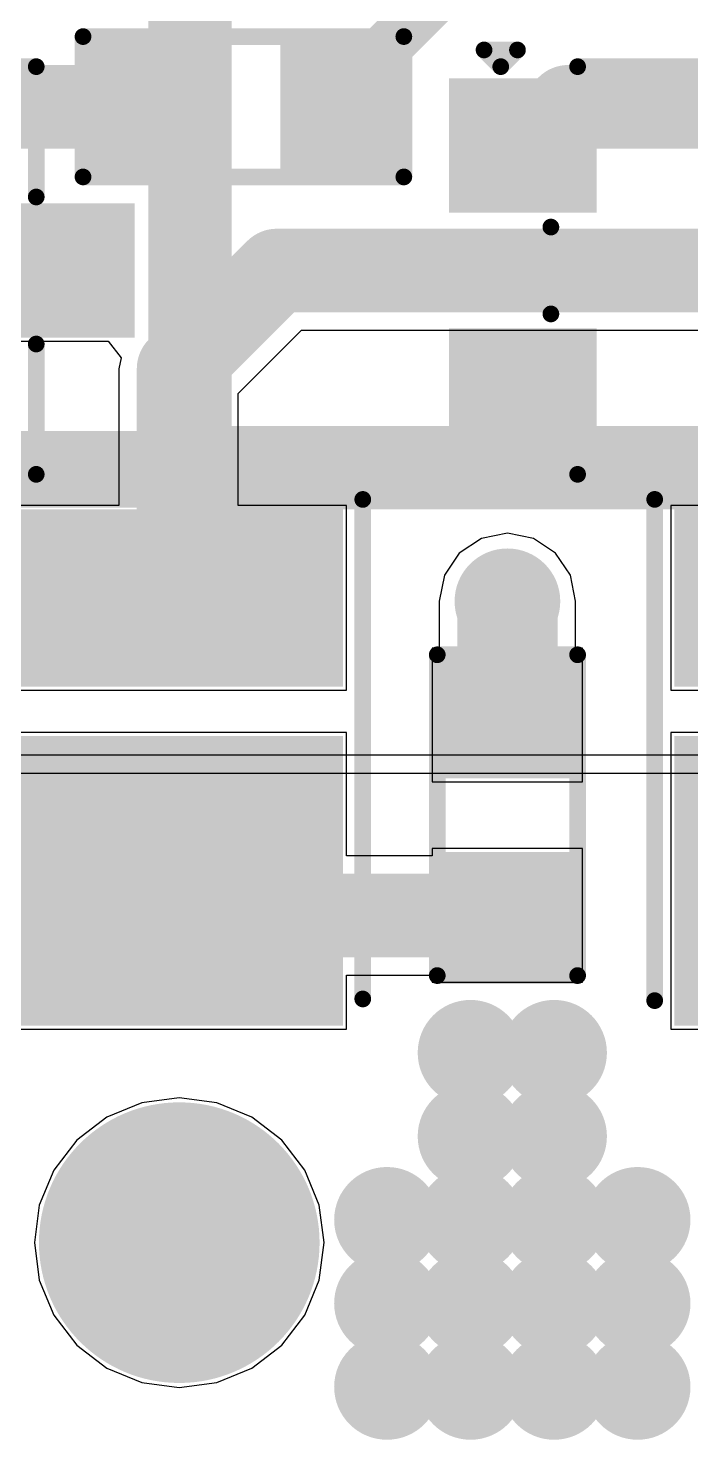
# Model space of a CAD drawing. Header units: millimetres. Extents: x -3 to 5381, y -54 to 5355.
# Drawn here: x 10.18 to 15.21, y -45.59 to -34.86 of the extents above; entities that cross this region are included whole.
import ezdxf

# ---------------------------------------------------------------- set-up
doc = ezdxf.new("R2010")
doc.units = ezdxf.units.MM
for name, color, linetype in [('BottomLayer', 5, 'Continuous'), ('BottomSolder', 6, 'Continuous'), ('MultiLayer', 9, 'Continuous'), ('PadHoleLayer', 156, 'Continuous'), ('TopLayer', 1, 'Continuous'), ('TopOverlay', 2, 'Continuous'), ('TopPaste', 8, 'Continuous'), ('TopSolder', 216, 'Continuous'), ('ViaHoleLayer', 16, 'Continuous')]:
    doc.layers.add(name, color=color, linetype=linetype)

# ---------------------------------------------------------------- blocks, each defined once
blk = doc.blocks.new('R___0603_8')
at = {"layer": 'TopLayer'}
for points in [[(-0.3809999999999999, 0.4445), (-0.3809999999999999, -0.4445), (-1.143, -0.4445), (-1.143, 0.4445)], [(1.143, 0.4445), (1.143, -0.4445), (0.3809999999999999, -0.4445), (0.3809999999999999, 0.4445)]]:
    blk.add_hatch(color=1, dxfattribs=at).paths.add_polyline_path(points)
at = {"layer": 'TopPaste'}
for points in [[(-0.3809999999999999, 0.4445), (-0.3809999999999999, -0.4445), (-1.143, -0.4445), (-1.143, 0.4445)], [(1.143, 0.4445), (1.143, -0.4445), (0.3809999999999999, -0.4445), (0.3809999999999999, 0.4445)]]:
    blk.add_hatch(color=8, dxfattribs=at).paths.add_polyline_path(points)
at = {"layer": 'TopSolder'}
for points in [[(-0.2794, 0.5460999999999999), (-0.2794, -0.5460999999999999), (-1.2446, -0.5460999999999999), (-1.2446, 0.5460999999999999)], [(1.2446, 0.5460999999999999), (1.2446, -0.5460999999999999), (0.2794, -0.5460999999999999), (0.2794, 0.5460999999999999)]]:
    blk.add_hatch(color=216, dxfattribs=at).paths.add_polyline_path(points)
at = {"layer": 'TopOverlay', "const_width": 0.127}
for points in [[(1.2192, 0.5334), (-1.2192, 0.5334)], [(-1.2192, 0.5334), (-1.2192, -0.5334)], [(1.2192, 0.5334), (1.2192, -0.5334)], [(1.2192, -0.5334), (-1.2192, -0.5334)]]:
    blk.add_lwpolyline(points, dxfattribs=at)
at = {"layer": 'TopOverlay', "const_width": 0.0635}
for points in [[(-1.25095, 0.5334, 1), (-1.18745, 0.5334, 1)], [(-1.25095, 0.5334, 1), (-1.18745, 0.5334, 1)], [(1.18745, 0.5334, 1), (1.25095, 0.5334, 1)], [(1.18745, 0.5334, 1), (1.25095, 0.5334, 1)], [(-1.25095, -0.5334, 1), (-1.18745, -0.5334, 1)], [(-1.25095, -0.5334, 1), (-1.18745, -0.5334, 1)], [(1.18745, -0.5334, 1), (1.25095, -0.5334, 1)], [(1.18745, -0.5334, 1), (1.25095, -0.5334, 1)]]:
    blk.add_lwpolyline(points, format="xyb", close=True, dxfattribs=at)
blk = doc.blocks.new('SOT_23_11')
at = {"layer": 'TopLayer'}
for points in [[(-0.41000045, 1.46000089), (0.41000045, 1.46000089), (0.41000045, 0.54000019), (-0.41000045, 0.54000019)], [(-1.36000109, -0.54000019), (-0.54000019, -0.54000019), (-0.54000019, -1.46000089), (-1.36000109, -1.46000089)], [(0.54000019, -0.54000019), (1.36000109, -0.54000019), (1.36000109, -1.46000089), (0.54000019, -1.46000089)]]:
    blk.add_hatch(color=1, dxfattribs=at).paths.add_polyline_path(points)
at = {"layer": 'TopPaste'}
for points in [[(-0.41000045, 1.46000089), (0.41000045, 1.46000089), (0.41000045, 0.54000019), (-0.41000045, 0.54000019)], [(-1.36000109, -0.54000019), (-0.54000019, -0.54000019), (-0.54000019, -1.46000089), (-1.36000109, -1.46000089)], [(0.54000019, -0.54000019), (1.36000109, -0.54000019), (1.36000109, -1.46000089), (0.54000019, -1.46000089)]]:
    blk.add_hatch(color=8, dxfattribs=at).paths.add_polyline_path(points)
at = {"layer": 'TopSolder'}
for points in [[(-0.51160045, 1.56160089), (0.51160045, 1.56160089), (0.51160045, 0.43840019), (-0.51160045, 0.43840019)], [(-1.46160109, -0.43840019), (-0.43840019, -0.43840019), (-0.43840019, -1.56160089), (-1.46160109, -1.56160089)], [(0.43840019, -0.43840019), (1.46160109, -0.43840019), (1.46160109, -1.56160089), (0.43840019, -1.56160089)]]:
    blk.add_hatch(color=216, dxfattribs=at).paths.add_polyline_path(points)
at = {"layer": 'TopOverlay', "const_width": 0.127}
for points in [[(-0.5588, 0.8128), (-1.5494, 0.8128)], [(-1.5494, -0.5841999999999999), (-1.5494, 0.8128)], [(1.5494, 0.8128), (0.5588, 0.8128)], [(1.5494, -0.5841999999999999), (1.5494, 0.8128)], [(0.3302, -0.7874), (-0.3302, -0.7874)], [(-1.6764, -1.2954), (-1.6764, -1.0414)], [(-1.5494, -1.1684), (-1.6764, -1.0414)], [(-1.6764, -1.2954), (-1.5494, -1.1684)]]:
    blk.add_lwpolyline(points, dxfattribs=at)
at = {"layer": 'TopOverlay', "const_width": 0.0635}
for points in [[(-1.58115, 0.8128, 1), (-1.51765, 0.8128, 1)], [(-1.58115, 0.8128, 1), (-1.51765, 0.8128, 1)], [(-0.5905499999999999, 0.8128, 1), (-0.52705, 0.8128, 1)], [(0.52705, 0.8128, 1), (0.5905499999999999, 0.8128, 1)], [(1.51765, 0.8128, 1), (1.58115, 0.8128, 1)], [(1.51765, 0.8128, 1), (1.58115, 0.8128, 1)], [(-1.58115, -0.5841999999999999, 1), (-1.51765, -0.5841999999999999, 1)], [(1.51765, -0.5841999999999999, 1), (1.58115, -0.5841999999999999, 1)], [(-0.36195, -0.7874, 1), (-0.29845, -0.7874, 1)], [(0.29845, -0.7874, 1), (0.36195, -0.7874, 1)], [(-1.70815, -1.0414, 1), (-1.64465, -1.0414, 1)], [(-1.70815, -1.0414, 1), (-1.64465, -1.0414, 1)], [(-1.58115, -1.1684, 1), (-1.51765, -1.1684, 1)], [(-1.58115, -1.1684, 1), (-1.51765, -1.1684, 1)], [(-1.70815, -1.2954, 1), (-1.64465, -1.2954, 1)], [(-1.70815, -1.2954, 1), (-1.64465, -1.2954, 1)]]:
    blk.add_lwpolyline(points, format="xyb", close=True, dxfattribs=at)
blk = doc.blocks.new('SOT_23_12')
at = {"layer": 'TopLayer'}
for points in [[(-0.41000045, 1.46000089), (0.41000045, 1.46000089), (0.41000045, 0.54000019), (-0.41000045, 0.54000019)], [(-1.36000109, -0.54000019), (-0.54000019, -0.54000019), (-0.54000019, -1.46000089), (-1.36000109, -1.46000089)], [(0.54000019, -0.54000019), (1.36000109, -0.54000019), (1.36000109, -1.46000089), (0.54000019, -1.46000089)]]:
    blk.add_hatch(color=1, dxfattribs=at).paths.add_polyline_path(points)
at = {"layer": 'TopPaste'}
for points in [[(-0.41000045, 1.46000089), (0.41000045, 1.46000089), (0.41000045, 0.54000019), (-0.41000045, 0.54000019)], [(-1.36000109, -0.54000019), (-0.54000019, -0.54000019), (-0.54000019, -1.46000089), (-1.36000109, -1.46000089)], [(0.54000019, -0.54000019), (1.36000109, -0.54000019), (1.36000109, -1.46000089), (0.54000019, -1.46000089)]]:
    blk.add_hatch(color=8, dxfattribs=at).paths.add_polyline_path(points)
at = {"layer": 'TopSolder'}
for points in [[(-0.51160045, 1.56160089), (0.51160045, 1.56160089), (0.51160045, 0.43840019), (-0.51160045, 0.43840019)], [(-1.46160109, -0.43840019), (-0.43840019, -0.43840019), (-0.43840019, -1.56160089), (-1.46160109, -1.56160089)], [(0.43840019, -0.43840019), (1.46160109, -0.43840019), (1.46160109, -1.56160089), (0.43840019, -1.56160089)]]:
    blk.add_hatch(color=216, dxfattribs=at).paths.add_polyline_path(points)
at = {"layer": 'TopOverlay', "const_width": 0.127}
for points in [[(-1.5494, -0.5841999999999999), (-1.5494, 0.8128)], [(-0.5588, 0.8128), (-1.5494, 0.8128)], [(1.5494, 0.8128), (0.5588, 0.8128)], [(1.5494, -0.5841999999999999), (1.5494, 0.8128)], [(0.3302, -0.7874), (-0.3302, -0.7874)], [(-1.5494, -1.1684), (-1.6764, -1.0414)], [(-1.6764, -1.2954), (-1.6764, -1.0414)], [(-1.6764, -1.2954), (-1.5494, -1.1684)]]:
    blk.add_lwpolyline(points, dxfattribs=at)
at = {"layer": 'TopOverlay', "const_width": 0.0635}
for points in [[(-1.58115, 0.8128, 1), (-1.51765, 0.8128, 1)], [(-1.58115, 0.8128, 1), (-1.51765, 0.8128, 1)], [(-0.5905499999999999, 0.8128, 1), (-0.52705, 0.8128, 1)], [(0.52705, 0.8128, 1), (0.5905499999999999, 0.8128, 1)], [(1.51765, 0.8128, 1), (1.58115, 0.8128, 1)], [(1.51765, 0.8128, 1), (1.58115, 0.8128, 1)], [(-1.58115, -0.5841999999999999, 1), (-1.51765, -0.5841999999999999, 1)], [(1.51765, -0.5841999999999999, 1), (1.58115, -0.5841999999999999, 1)], [(-0.36195, -0.7874, 1), (-0.29845, -0.7874, 1)], [(0.29845, -0.7874, 1), (0.36195, -0.7874, 1)], [(-1.70815, -1.0414, 1), (-1.64465, -1.0414, 1)], [(-1.70815, -1.0414, 1), (-1.64465, -1.0414, 1)], [(-1.58115, -1.1684, 1), (-1.51765, -1.1684, 1)], [(-1.58115, -1.1684, 1), (-1.51765, -1.1684, 1)], [(-1.70815, -1.2954, 1), (-1.64465, -1.2954, 1)], [(-1.70815, -1.2954, 1), (-1.64465, -1.2954, 1)]]:
    blk.add_lwpolyline(points, format="xyb", close=True, dxfattribs=at)
blk = doc.blocks.new('R___0603_19')
at = {"layer": 'TopLayer'}
for points in [[(-0.3809999999999999, 0.4445), (-0.3809999999999999, -0.4445), (-1.143, -0.4445), (-1.143, 0.4445)], [(1.143, 0.4445), (1.143, -0.4445), (0.3809999999999999, -0.4445), (0.3809999999999999, 0.4445)]]:
    blk.add_hatch(color=1, dxfattribs=at).paths.add_polyline_path(points)
at = {"layer": 'TopPaste'}
for points in [[(-0.3809999999999999, 0.4445), (-0.3809999999999999, -0.4445), (-1.143, -0.4445), (-1.143, 0.4445)], [(1.143, 0.4445), (1.143, -0.4445), (0.3809999999999999, -0.4445), (0.3809999999999999, 0.4445)]]:
    blk.add_hatch(color=8, dxfattribs=at).paths.add_polyline_path(points)
at = {"layer": 'TopSolder'}
for points in [[(-0.2794, 0.5460999999999999), (-0.2794, -0.5460999999999999), (-1.2446, -0.5460999999999999), (-1.2446, 0.5460999999999999)], [(1.2446, 0.5460999999999999), (1.2446, -0.5460999999999999), (0.2794, -0.5460999999999999), (0.2794, 0.5460999999999999)]]:
    blk.add_hatch(color=216, dxfattribs=at).paths.add_polyline_path(points)
at = {"layer": 'TopOverlay', "const_width": 0.127}
for points in [[(-1.2192, 0.5334), (-1.2192, -0.5334)], [(-1.2192, 0.5334), (1.2192, 0.5334)], [(1.2192, 0.5334), (1.2192, -0.5334)], [(-1.2192, -0.5334), (1.2192, -0.5334)]]:
    blk.add_lwpolyline(points, dxfattribs=at)
at = {"layer": 'TopOverlay', "const_width": 0.0635}
for points in [[(-1.25095, 0.5334, 1), (-1.18745, 0.5334, 1)], [(-1.25095, 0.5334, 1), (-1.18745, 0.5334, 1)], [(1.18745, 0.5334, 1), (1.25095, 0.5334, 1)], [(1.18745, 0.5334, 1), (1.25095, 0.5334, 1)], [(-1.25095, -0.5334, 1), (-1.18745, -0.5334, 1)], [(-1.25095, -0.5334, 1), (-1.18745, -0.5334, 1)], [(1.18745, -0.5334, 1), (1.25095, -0.5334, 1)], [(1.18745, -0.5334, 1), (1.25095, -0.5334, 1)]]:
    blk.add_lwpolyline(points, format="xyb", close=True, dxfattribs=at)
blk = doc.blocks.new('JNJ_LTJH0102W60_9X26MIL_5500_6500K_45')
at = {"layer": 'TopLayer'}
for points in [[(-0.57500012, 1.15000024), (0.57500012, 1.15000024), (0.57500012, -1.15000024), (-0.57500012, -1.15000024)], [(1.15000024, 1.15000024), (3.15000132, 1.15000024), (3.15000132, -1.15000024), (1.15000024, -1.15000024)]]:
    blk.add_hatch(color=1, dxfattribs=at).paths.add_polyline_path(points)
at = {"layer": 'TopOverlay'}
blk.add_hatch(color=2, dxfattribs=at).paths.add_polyline_path([(-1.27, -1.42237968), (-0.6858, -1.42237968), (-0.6858, 1.44782032), (-1.27, 1.44782032)])
at = {"layer": 'TopPaste'}
for points in [[(-0.57500012, 1.15000024), (0.57500012, 1.15000024), (0.57500012, -1.15000024), (-0.57500012, -1.15000024)], [(1.15000024, 1.15000024), (3.15000132, 1.15000024), (3.15000132, -1.15000024), (1.15000024, -1.15000024)]]:
    blk.add_hatch(color=8, dxfattribs=at).paths.add_polyline_path(points)
at = {"layer": 'TopSolder'}
for points in [[(-0.67499992, 1.25000004), (0.67499992, 1.25000004), (0.67499992, -1.25000004), (-0.67499992, -1.25000004)], [(1.05000044, 1.25000004), (3.25000112, 1.25000004), (3.25000112, -1.25000004), (1.05000044, -1.25000004)]]:
    blk.add_hatch(color=216, dxfattribs=at).paths.add_polyline_path(points)
at = {"layer": 'TopOverlay', "const_width": 0.127}
for points in [[(3.048, 1.39999974), (-0.74900028, 1.39999974)], [(3.0605984, -1.39999974), (-0.7494015999999999, -1.39999974)]]:
    blk.add_lwpolyline(points, dxfattribs=at)
at = {"layer": 'TopOverlay', "const_width": 0.0635}
for points in [[(-0.7807502799999999, 1.39999974, 1), (-0.71725028, 1.39999974, 1)], [(3.01625, 1.39999974, 1), (3.07975, 1.39999974, 1)], [(-0.7811516, -1.39999974, 1), (-0.7176516, -1.39999974, 1)], [(3.0288484, -1.39999974, 1), (3.0923484, -1.39999974, 1)]]:
    blk.add_lwpolyline(points, format="xyb", close=True, dxfattribs=at)
blk = doc.blocks.new('JNJ_LTJH0102W60_9X26MIL_5500_6500K_46')
at = {"layer": 'TopLayer'}
for points in [[(-0.57500012, 1.15000024), (0.57500012, 1.15000024), (0.57500012, -1.15000024), (-0.57500012, -1.15000024)], [(1.15000024, 1.15000024), (3.15000132, 1.15000024), (3.15000132, -1.15000024), (1.15000024, -1.15000024)]]:
    blk.add_hatch(color=1, dxfattribs=at).paths.add_polyline_path(points)
at = {"layer": 'TopOverlay'}
blk.add_hatch(color=2, dxfattribs=at).paths.add_polyline_path([(-1.27, -1.42237968), (-0.6858, -1.42237968), (-0.6858, 1.44782032), (-1.27, 1.44782032)])
at = {"layer": 'TopPaste'}
for points in [[(-0.57500012, 1.15000024), (0.57500012, 1.15000024), (0.57500012, -1.15000024), (-0.57500012, -1.15000024)], [(1.15000024, 1.15000024), (3.15000132, 1.15000024), (3.15000132, -1.15000024), (1.15000024, -1.15000024)]]:
    blk.add_hatch(color=8, dxfattribs=at).paths.add_polyline_path(points)
at = {"layer": 'TopSolder'}
for points in [[(-0.67499992, 1.25000004), (0.67499992, 1.25000004), (0.67499992, -1.25000004), (-0.67499992, -1.25000004)], [(1.05000044, 1.25000004), (3.25000112, 1.25000004), (3.25000112, -1.25000004), (1.05000044, -1.25000004)]]:
    blk.add_hatch(color=216, dxfattribs=at).paths.add_polyline_path(points)
at = {"layer": 'TopOverlay', "const_width": 0.127}
for points in [[(3.048, 1.39999974), (-0.74900028, 1.39999974)], [(3.0605984, -1.39999974), (-0.7494015999999999, -1.39999974)]]:
    blk.add_lwpolyline(points, dxfattribs=at)
at = {"layer": 'TopOverlay', "const_width": 0.0635}
for points in [[(-0.7807502799999999, 1.39999974, 1), (-0.71725028, 1.39999974, 1)], [(3.01625, 1.39999974, 1), (3.07975, 1.39999974, 1)], [(-0.7811516, -1.39999974, 1), (-0.7176516, -1.39999974, 1)], [(3.0288484, -1.39999974, 1), (3.0923484, -1.39999974, 1)]]:
    blk.add_lwpolyline(points, format="xyb", close=True, dxfattribs=at)

msp = doc.modelspace()

# ---------------------------------------------------------------- hatches: boundary and pattern name
at = {"layer": 'BottomLayer'}
h = msp.add_hatch(color=5, dxfattribs=at)
edge = h.paths.add_edge_path()
edge.add_arc((13.8176, -39.2176), 0.2999994, 0, 360)
h = msp.add_hatch(color=5, dxfattribs=at)
edge = h.paths.add_edge_path()
edge.add_arc((13.537184, -42.64914), 0.2999994, 0, 360)
h = msp.add_hatch(color=5, dxfattribs=at)
edge = h.paths.add_edge_path()
edge.add_arc((14.172184, -42.64914), 0.2999994, 0, 360)
h = msp.add_hatch(color=5, dxfattribs=at)
edge = h.paths.add_edge_path()
edge.add_arc((13.537184, -43.28413999999999), 0.2999994, 0, 360)
h = msp.add_hatch(color=5, dxfattribs=at)
edge = h.paths.add_edge_path()
edge.add_arc((14.172184, -43.28413999999999), 0.2999994, 0, 360)
h = msp.add_hatch(color=5, dxfattribs=at)
edge = h.paths.add_edge_path()
edge.add_arc((11.3232692, -44.09257374), 0.964946, 0, 360)
h = msp.add_hatch(color=5, dxfattribs=at)
edge = h.paths.add_edge_path()
edge.add_arc((12.902184, -43.91914), 0.2999994, 0, 360)
h = msp.add_hatch(color=5, dxfattribs=at)
edge = h.paths.add_edge_path()
edge.add_arc((13.537184, -43.91914), 0.2999994, 0, 360)
h = msp.add_hatch(color=5, dxfattribs=at)
edge = h.paths.add_edge_path()
edge.add_arc((14.172184, -43.91914), 0.2999994, 0, 360)
h = msp.add_hatch(color=5, dxfattribs=at)
edge = h.paths.add_edge_path()
edge.add_arc((14.807184, -43.91914), 0.2999994, 0, 360)
h = msp.add_hatch(color=5, dxfattribs=at)
edge = h.paths.add_edge_path()
edge.add_arc((12.902184, -44.55414), 0.2999994, 0, 360)
h = msp.add_hatch(color=5, dxfattribs=at)
edge = h.paths.add_edge_path()
edge.add_arc((13.537184, -44.55414), 0.2999994, 0, 360)
h = msp.add_hatch(color=5, dxfattribs=at)
edge = h.paths.add_edge_path()
edge.add_arc((14.172184, -44.55414), 0.2999994, 0, 360)
h = msp.add_hatch(color=5, dxfattribs=at)
edge = h.paths.add_edge_path()
edge.add_arc((14.807184, -44.55414), 0.2999994, 0, 360)
h = msp.add_hatch(color=5, dxfattribs=at)
edge = h.paths.add_edge_path()
edge.add_arc((12.902184, -45.18913999999999), 0.2999994, 0, 360)
h = msp.add_hatch(color=5, dxfattribs=at)
edge = h.paths.add_edge_path()
edge.add_arc((13.537184, -45.18913999999999), 0.2999994, 0, 360)
h = msp.add_hatch(color=5, dxfattribs=at)
edge = h.paths.add_edge_path()
edge.add_arc((14.172184, -45.18913999999999), 0.2999994, 0, 360)
h = msp.add_hatch(color=5, dxfattribs=at)
edge = h.paths.add_edge_path()
edge.add_arc((14.807184, -45.18913999999999), 0.2999994, 0, 360)
at = {"layer": 'BottomSolder'}
h = msp.add_hatch(color=6, dxfattribs=at)
edge = h.paths.add_edge_path()
edge.add_arc((13.8176, -39.2176), 0.4015993999999999, 0, 360)
h = msp.add_hatch(color=6, dxfattribs=at)
edge = h.paths.add_edge_path()
edge.add_arc((13.537184, -42.64914), 0.4015993999999999, 0, 360)
h = msp.add_hatch(color=6, dxfattribs=at)
edge = h.paths.add_edge_path()
edge.add_arc((14.172184, -42.64914), 0.4015993999999999, 0, 360)
h = msp.add_hatch(color=6, dxfattribs=at)
edge = h.paths.add_edge_path()
edge.add_arc((13.537184, -43.28413999999999), 0.4015993999999999, 0, 360)
h = msp.add_hatch(color=6, dxfattribs=at)
edge = h.paths.add_edge_path()
edge.add_arc((14.172184, -43.28413999999999), 0.4015993999999999, 0, 360)
h = msp.add_hatch(color=6, dxfattribs=at)
edge = h.paths.add_edge_path()
edge.add_arc((11.3232692, -44.09257374), 1.066546, 0, 360)
h = msp.add_hatch(color=6, dxfattribs=at)
edge = h.paths.add_edge_path()
edge.add_arc((12.902184, -43.91914), 0.4015993999999999, 0, 360)
h = msp.add_hatch(color=6, dxfattribs=at)
edge = h.paths.add_edge_path()
edge.add_arc((13.537184, -43.91914), 0.4015993999999999, 0, 360)
h = msp.add_hatch(color=6, dxfattribs=at)
edge = h.paths.add_edge_path()
edge.add_arc((14.172184, -43.91914), 0.4015993999999999, 0, 360)
h = msp.add_hatch(color=6, dxfattribs=at)
edge = h.paths.add_edge_path()
edge.add_arc((14.807184, -43.91914), 0.4015993999999999, 0, 360)
h = msp.add_hatch(color=6, dxfattribs=at)
edge = h.paths.add_edge_path()
edge.add_arc((12.902184, -44.55414), 0.4015993999999999, 0, 360)
h = msp.add_hatch(color=6, dxfattribs=at)
edge = h.paths.add_edge_path()
edge.add_arc((13.537184, -44.55414), 0.4015993999999999, 0, 360)
h = msp.add_hatch(color=6, dxfattribs=at)
edge = h.paths.add_edge_path()
edge.add_arc((14.172184, -44.55414), 0.4015993999999999, 0, 360)
h = msp.add_hatch(color=6, dxfattribs=at)
edge = h.paths.add_edge_path()
edge.add_arc((14.807184, -44.55414), 0.4015993999999999, 0, 360)
h = msp.add_hatch(color=6, dxfattribs=at)
edge = h.paths.add_edge_path()
edge.add_arc((12.902184, -45.18913999999999), 0.4015993999999999, 0, 360)
h = msp.add_hatch(color=6, dxfattribs=at)
edge = h.paths.add_edge_path()
edge.add_arc((13.537184, -45.18913999999999), 0.4015993999999999, 0, 360)
h = msp.add_hatch(color=6, dxfattribs=at)
edge = h.paths.add_edge_path()
edge.add_arc((14.172184, -45.18913999999999), 0.4015993999999999, 0, 360)
h = msp.add_hatch(color=6, dxfattribs=at)
edge = h.paths.add_edge_path()
edge.add_arc((14.807184, -45.18913999999999), 0.4015993999999999, 0, 360)
at = {"layer": 'MultiLayer'}
h = msp.add_hatch(color=9, dxfattribs=at)
edge = h.paths.add_edge_path()
edge.add_arc((11.3232692, -44.09257374), 0.964946, 0, 360)
at = {"layer": 'PadHoleLayer'}
h = msp.add_hatch(color=156, dxfattribs=at)
edge = h.paths.add_edge_path()
edge.add_arc((11.3232692, -44.09257374), 0.964946, 0, 360)
at = {"layer": 'TopLayer'}
h = msp.add_hatch(color=1, dxfattribs=at)
edge = h.paths.add_edge_path()
edge.add_arc((13.8176, -39.2176), 0.2999994, 0, 360)
h = msp.add_hatch(color=1, dxfattribs=at)
edge = h.paths.add_edge_path()
edge.add_arc((13.537184, -42.64914), 0.2999994, 0, 360)
h = msp.add_hatch(color=1, dxfattribs=at)
edge = h.paths.add_edge_path()
edge.add_arc((14.172184, -42.64914), 0.2999994, 0, 360)
h = msp.add_hatch(color=1, dxfattribs=at)
edge = h.paths.add_edge_path()
edge.add_arc((13.537184, -43.28413999999999), 0.2999994, 0, 360)
h = msp.add_hatch(color=1, dxfattribs=at)
edge = h.paths.add_edge_path()
edge.add_arc((14.172184, -43.28413999999999), 0.2999994, 0, 360)
h = msp.add_hatch(color=1, dxfattribs=at)
edge = h.paths.add_edge_path()
edge.add_arc((11.3232692, -44.09257374), 0.964946, 0, 360)
h = msp.add_hatch(color=1, dxfattribs=at)
edge = h.paths.add_edge_path()
edge.add_arc((12.902184, -43.91914), 0.2999994, 0, 360)
h = msp.add_hatch(color=1, dxfattribs=at)
edge = h.paths.add_edge_path()
edge.add_arc((13.537184, -43.91914), 0.2999994, 0, 360)
h = msp.add_hatch(color=1, dxfattribs=at)
edge = h.paths.add_edge_path()
edge.add_arc((14.172184, -43.91914), 0.2999994, 0, 360)
h = msp.add_hatch(color=1, dxfattribs=at)
edge = h.paths.add_edge_path()
edge.add_arc((14.807184, -43.91914), 0.2999994, 0, 360)
h = msp.add_hatch(color=1, dxfattribs=at)
edge = h.paths.add_edge_path()
edge.add_arc((12.902184, -44.55414), 0.2999994, 0, 360)
h = msp.add_hatch(color=1, dxfattribs=at)
edge = h.paths.add_edge_path()
edge.add_arc((13.537184, -44.55414), 0.2999994, 0, 360)
h = msp.add_hatch(color=1, dxfattribs=at)
edge = h.paths.add_edge_path()
edge.add_arc((14.172184, -44.55414), 0.2999994, 0, 360)
h = msp.add_hatch(color=1, dxfattribs=at)
edge = h.paths.add_edge_path()
edge.add_arc((14.807184, -44.55414), 0.2999994, 0, 360)
h = msp.add_hatch(color=1, dxfattribs=at)
edge = h.paths.add_edge_path()
edge.add_arc((12.902184, -45.18913999999999), 0.2999994, 0, 360)
h = msp.add_hatch(color=1, dxfattribs=at)
edge = h.paths.add_edge_path()
edge.add_arc((13.537184, -45.18913999999999), 0.2999994, 0, 360)
h = msp.add_hatch(color=1, dxfattribs=at)
edge = h.paths.add_edge_path()
edge.add_arc((14.172184, -45.18913999999999), 0.2999994, 0, 360)
h = msp.add_hatch(color=1, dxfattribs=at)
edge = h.paths.add_edge_path()
edge.add_arc((14.807184, -45.18913999999999), 0.2999994, 0, 360)
at = {"layer": 'TopSolder'}
h = msp.add_hatch(color=216, dxfattribs=at)
edge = h.paths.add_edge_path()
edge.add_arc((13.8176, -39.2176), 0.4015993999999999, 0, 360)
h = msp.add_hatch(color=216, dxfattribs=at)
edge = h.paths.add_edge_path()
edge.add_arc((13.537184, -42.64914), 0.4015993999999999, 0, 360)
h = msp.add_hatch(color=216, dxfattribs=at)
edge = h.paths.add_edge_path()
edge.add_arc((14.172184, -42.64914), 0.4015993999999999, 0, 360)
h = msp.add_hatch(color=216, dxfattribs=at)
edge = h.paths.add_edge_path()
edge.add_arc((13.537184, -43.28413999999999), 0.4015993999999999, 0, 360)
h = msp.add_hatch(color=216, dxfattribs=at)
edge = h.paths.add_edge_path()
edge.add_arc((14.172184, -43.28413999999999), 0.4015993999999999, 0, 360)
h = msp.add_hatch(color=216, dxfattribs=at)
edge = h.paths.add_edge_path()
edge.add_arc((11.3232692, -44.09257374), 1.066546, 0, 360)
h = msp.add_hatch(color=216, dxfattribs=at)
edge = h.paths.add_edge_path()
edge.add_arc((12.902184, -43.91914), 0.4015993999999999, 0, 360)
h = msp.add_hatch(color=216, dxfattribs=at)
edge = h.paths.add_edge_path()
edge.add_arc((13.537184, -43.91914), 0.4015993999999999, 0, 360)
h = msp.add_hatch(color=216, dxfattribs=at)
edge = h.paths.add_edge_path()
edge.add_arc((14.172184, -43.91914), 0.4015993999999999, 0, 360)
h = msp.add_hatch(color=216, dxfattribs=at)
edge = h.paths.add_edge_path()
edge.add_arc((14.807184, -43.91914), 0.4015993999999999, 0, 360)
h = msp.add_hatch(color=216, dxfattribs=at)
edge = h.paths.add_edge_path()
edge.add_arc((12.902184, -44.55414), 0.4015993999999999, 0, 360)
h = msp.add_hatch(color=216, dxfattribs=at)
edge = h.paths.add_edge_path()
edge.add_arc((13.537184, -44.55414), 0.4015993999999999, 0, 360)
h = msp.add_hatch(color=216, dxfattribs=at)
edge = h.paths.add_edge_path()
edge.add_arc((14.172184, -44.55414), 0.4015993999999999, 0, 360)
h = msp.add_hatch(color=216, dxfattribs=at)
edge = h.paths.add_edge_path()
edge.add_arc((14.807184, -44.55414), 0.4015993999999999, 0, 360)
h = msp.add_hatch(color=216, dxfattribs=at)
edge = h.paths.add_edge_path()
edge.add_arc((12.902184, -45.18913999999999), 0.4015993999999999, 0, 360)
h = msp.add_hatch(color=216, dxfattribs=at)
edge = h.paths.add_edge_path()
edge.add_arc((13.537184, -45.18913999999999), 0.4015993999999999, 0, 360)
h = msp.add_hatch(color=216, dxfattribs=at)
edge = h.paths.add_edge_path()
edge.add_arc((14.172184, -45.18913999999999), 0.4015993999999999, 0, 360)
h = msp.add_hatch(color=216, dxfattribs=at)
edge = h.paths.add_edge_path()
edge.add_arc((14.807184, -45.18913999999999), 0.4015993999999999, 0, 360)
at = {"layer": 'ViaHoleLayer'}
h = msp.add_hatch(color=16, dxfattribs=at)
edge = h.paths.add_edge_path()
edge.add_arc((13.8176, -39.2176), 0.1499997, 0, 360)
h = msp.add_hatch(color=16, dxfattribs=at)
edge = h.paths.add_edge_path()
edge.add_arc((13.537184, -42.64914), 0.1499997, 0, 360)
h = msp.add_hatch(color=16, dxfattribs=at)
edge = h.paths.add_edge_path()
edge.add_arc((14.172184, -42.64914), 0.1499997, 0, 360)
h = msp.add_hatch(color=16, dxfattribs=at)
edge = h.paths.add_edge_path()
edge.add_arc((13.537184, -43.28413999999999), 0.1499997, 0, 360)
h = msp.add_hatch(color=16, dxfattribs=at)
edge = h.paths.add_edge_path()
edge.add_arc((14.172184, -43.28413999999999), 0.1499997, 0, 360)
h = msp.add_hatch(color=16, dxfattribs=at)
edge = h.paths.add_edge_path()
edge.add_arc((12.902184, -43.91914), 0.1499997, 0, 360)
h = msp.add_hatch(color=16, dxfattribs=at)
edge = h.paths.add_edge_path()
edge.add_arc((13.537184, -43.91914), 0.1499997, 0, 360)
h = msp.add_hatch(color=16, dxfattribs=at)
edge = h.paths.add_edge_path()
edge.add_arc((14.172184, -43.91914), 0.1499997, 0, 360)
h = msp.add_hatch(color=16, dxfattribs=at)
edge = h.paths.add_edge_path()
edge.add_arc((14.807184, -43.91914), 0.1499997, 0, 360)
h = msp.add_hatch(color=16, dxfattribs=at)
edge = h.paths.add_edge_path()
edge.add_arc((12.902184, -44.55414), 0.1499997, 0, 360)
h = msp.add_hatch(color=16, dxfattribs=at)
edge = h.paths.add_edge_path()
edge.add_arc((13.537184, -44.55414), 0.1499997, 0, 360)
h = msp.add_hatch(color=16, dxfattribs=at)
edge = h.paths.add_edge_path()
edge.add_arc((14.172184, -44.55414), 0.1499997, 0, 360)
h = msp.add_hatch(color=16, dxfattribs=at)
edge = h.paths.add_edge_path()
edge.add_arc((14.807184, -44.55414), 0.1499997, 0, 360)
h = msp.add_hatch(color=16, dxfattribs=at)
edge = h.paths.add_edge_path()
edge.add_arc((12.902184, -45.18913999999999), 0.1499997, 0, 360)
h = msp.add_hatch(color=16, dxfattribs=at)
edge = h.paths.add_edge_path()
edge.add_arc((13.537184, -45.18913999999999), 0.1499997, 0, 360)
h = msp.add_hatch(color=16, dxfattribs=at)
edge = h.paths.add_edge_path()
edge.add_arc((14.172184, -45.18913999999999), 0.1499997, 0, 360)
h = msp.add_hatch(color=16, dxfattribs=at)
edge = h.paths.add_edge_path()
edge.add_arc((14.807184, -45.18913999999999), 0.1499997, 0, 360)

# ---------------------------------------------------------------- linework, layer by layer
at = {"layer": 'BottomLayer'}
for p, q in [((26.66610872, -40.386), (9.98730286, -40.386)), ((9.98730286, -40.5234648), (26.66610872, -40.5234648)), ((11.3232692, -42.99120434), (11.03821262, -43.02873284)), ((11.60832578, -43.02873284), (11.3232692, -42.99120434)), ((11.03821262, -43.02873284), (10.7725845, -43.13876055999999)), ((11.8739539, -43.13876055999999), (11.60832578, -43.02873284)), ((10.7725845, -43.13876055999999), (10.54448234, -43.31378687999999)), ((12.10205606, -43.31378687999999), (11.8739539, -43.13876055999999)), ((10.54448234, -43.31378687999999), (10.36945602, -43.54188903999999)), ((12.27708238, -43.54188903999999), (12.10205606, -43.31378687999999)), ((10.36945602, -43.54188903999999), (10.2594283, -43.80751716)), ((12.3871101, -43.80751716), (12.27708238, -43.54188903999999)), ((10.2594283, -43.80751716), (10.2218998, -44.09257374)), ((12.4246386, -44.09257374), (12.3871101, -43.80751716)), ((10.2218998, -44.09257374), (10.2594283, -44.37763031999999)), ((12.3871101, -44.37763031999999), (12.4246386, -44.09257374)), ((10.2594283, -44.37763031999999), (10.36945602, -44.64325844)), ((12.27708238, -44.64325844), (12.3871101, -44.37763031999999)), ((10.36945602, -44.64325844), (10.54448234, -44.8713606)), ((12.10205606, -44.8713606), (12.27708238, -44.64325844)), ((10.54448234, -44.8713606), (10.7725845, -45.04638692)), ((11.8739539, -45.04638692), (12.10205606, -44.8713606)), ((10.7725845, -45.04638692), (11.03821262, -45.15641463999999)), ((11.60832578, -45.15641463999999), (11.8739539, -45.04638692)), ((11.03821262, -45.15641463999999), (11.3232692, -45.19394313999999)), ((11.3232692, -45.19394313999999), (11.60832578, -45.15641463999999))]:
    msp.add_line(p, q, dxfattribs=at)
at = {"layer": 'BottomLayer', "const_width": 0.635}
for points in [[(11.4046, -38.2016), (11.4046, -32.05607)], [(11.4046, -38.2016), (16.4084, -38.2016)]]:
    msp.add_lwpolyline(points, dxfattribs=at)
at = {"layer": 'BottomLayer', "const_width": 0.3175}
msp.add_lwpolyline([(11.24585, -38.2016, 1), (11.56335, -38.2016, 1)], format="xyb", close=True, dxfattribs=at)
msp.add_lwpolyline([(11.24585, -38.2016, 1), (11.56335, -38.2016, 1)], format="xyb", close=True, dxfattribs=at)
at = {"layer": 'TopLayer'}
for p, q in [((11.77119312, -37.63774032), (12.25272632, -37.15620712)), ((12.25272632, -37.15620712), (15.34820146, -37.15620712)), ((9.83640146, -37.23999918), (10.78260226, -37.23999918)), ((10.78260226, -37.23999918), (10.88129142, -37.36700172)), ((10.88129142, -37.36700172), (10.86477888, -37.450014)), ((10.86477888, -37.450014), (10.86477888, -38.49020496)), ((11.77119312, -38.49020496), (11.77119312, -37.63774032)), ((10.86477888, -38.49020496), (10.04098576, -38.49020496)), ((12.59498624, -38.49020496), (11.77119312, -38.49020496)), ((12.59498624, -39.89420519999999), (12.59498624, -38.49020496)), ((15.88356488, -38.49021004), (15.05977176, -38.49021004)), ((15.05977176, -38.49021004), (15.05977176, -39.89421028)), ((13.8176, -38.69964828), (13.61938856, -38.73907416)), ((14.01581144, -38.73907416), (13.8176, -38.69964828)), ((13.61938856, -38.73907416), (13.45135232, -38.85135232)), ((14.18384768, -38.85135232), (14.01581144, -38.73907416)), ((13.45135232, -38.85135232), (13.33907416, -39.01938856)), ((14.29612584, -39.01938856), (14.18384768, -38.85135232)), ((13.33907416, -39.01938856), (13.29964828, -39.2176)), ((14.33555172, -39.2176), (14.29612584, -39.01938856)), ((13.29964828, -39.2176), (13.29964828, -39.5732)), ((14.33555172, -39.5732), (14.33555172, -39.2176)), ((13.29964828, -39.5732), (13.2461, -39.5732)), ((13.2461, -39.5732), (13.2461, -40.5892)), ((14.3891, -39.5732), (14.33555172, -39.5732)), ((14.3891, -40.5892), (14.3891, -39.5732)), ((10.04098576, -39.89420519999999), (12.59498624, -39.89420519999999)), ((15.05977176, -39.89421028), (17.61377224, -39.89421028)), ((12.59498624, -40.21520532), (10.04098576, -40.21520532)), ((12.59498624, -41.15199287999999), (12.59498624, -40.21520532)), ((17.61377224, -40.2152104), (15.05977176, -40.2152104)), ((15.05977176, -40.2152104), (15.05977176, -42.46921148)), ((13.2461, -40.5892), (14.3891, -40.5892)), ((13.2461, -41.15199287999999), (12.59498624, -41.15199287999999)), ((14.3891, -41.0972), (13.2461, -41.0972)), ((13.2461, -41.0972), (13.2461, -41.15199287999999)), ((14.3891, -42.1132), (14.3891, -41.0972)), ((12.59498624, -42.4692064), (12.59498624, -42.05840712)), ((12.59498624, -42.05840712), (13.2461, -42.05840712)), ((13.2461, -42.05840712), (13.2461, -42.1132)), ((13.2461, -42.1132), (14.3891, -42.1132)), ((10.04098576, -42.4692064), (12.59498624, -42.4692064)), ((15.05977176, -42.46921148), (17.61377224, -42.46921148)), ((11.3232692, -42.99120434), (11.03821262, -43.02873284)), ((11.60832578, -43.02873284), (11.3232692, -42.99120434)), ((11.03821262, -43.02873284), (10.7725845, -43.13876055999999)), ((11.8739539, -43.13876055999999), (11.60832578, -43.02873284)), ((10.7725845, -43.13876055999999), (10.54448234, -43.31378687999999)), ((12.10205606, -43.31378687999999), (11.8739539, -43.13876055999999)), ((10.54448234, -43.31378687999999), (10.36945602, -43.54188903999999)), ((12.27708238, -43.54188903999999), (12.10205606, -43.31378687999999)), ((10.36945602, -43.54188903999999), (10.2594283, -43.80751716)), ((12.3871101, -43.80751716), (12.27708238, -43.54188903999999)), ((10.2594283, -43.80751716), (10.2218998, -44.09257374)), ((12.4246386, -44.09257374), (12.3871101, -43.80751716)), ((10.2218998, -44.09257374), (10.2594283, -44.37763031999999)), ((12.3871101, -44.37763031999999), (12.4246386, -44.09257374)), ((10.2594283, -44.37763031999999), (10.36945602, -44.64325844)), ((12.27708238, -44.64325844), (12.3871101, -44.37763031999999)), ((10.36945602, -44.64325844), (10.54448234, -44.8713606)), ((12.10205606, -44.8713606), (12.27708238, -44.64325844)), ((10.54448234, -44.8713606), (10.7725845, -45.04638692)), ((11.8739539, -45.04638692), (12.10205606, -44.8713606)), ((10.7725845, -45.04638692), (11.03821262, -45.15641463999999)), ((11.60832578, -45.15641463999999), (11.8739539, -45.04638692)), ((11.03821262, -45.15641463999999), (11.3232692, -45.19394313999999)), ((11.3232692, -45.19394313999999), (11.60832578, -45.15641463999999))]:
    msp.add_line(p, q, dxfattribs=at)
for points, const_width in [([(12.7635, -35.14089999999999), (13.9954, -33.909)], 0.3809999999999999), ([(12.5857, -35.3314), (12.7635, -35.1536)], 0.3809999999999999), ([(12.7635, -35.1536), (12.7635, -35.14089999999999)], 0.3809999999999999), ([(8.76799872, -35.4584), (11.049, -35.4584)], 0.635), ([(12.573, -35.3314), (12.5857, -35.3314)], 0.3809999999999999), ([(13.98519936, -35.75299936), (14.27979872, -35.4584)], 0.635), ([(14.27979872, -35.4584), (16.5608, -35.4584)], 0.635), ([(13.93519946, -35.75299936), (13.98519936, -35.75299936)], 0.635), ([(7.518399999999999, -36.703), (10.42340054, -36.703)], 0.635), ([(11.317986, -37.450014), (12.065, -36.703)], 0.635), ([(12.065, -36.703), (15.93520054, -36.703)], 0.635), ([(11.317986, -39.19220508), (11.317986, -37.450014)], 0.635), ([(13.93519946, -37.65300063999999), (13.9446, -37.64360009999999)], 0.635), ([(13.8176, -40.0558), (13.8176, -39.2176)], 0.7619999999999999), ([(13.8176, -40.0812), (13.843, -40.0558)], 0.635), ([(11.317986, -41.19220616), (11.73097984, -41.6052)], 0.635), ([(11.73097984, -41.6052), (13.8176, -41.6052)], 0.635)]:
    msp.add_lwpolyline(points, dxfattribs=dict(at, const_width=const_width))
for points, const_width in [([(12.66825, -35.14089999999999, 1), (12.85875, -35.14089999999999, 1)], 0.1905), ([(12.66825, -35.14089999999999, 1), (12.85875, -35.14089999999999, 1)], 0.1905), ([(12.66825, -35.1536, 1), (12.85875, -35.1536, 1)], 0.1905), ([(12.66825, -35.1536, 1), (12.85875, -35.1536, 1)], 0.1905), ([(10.89025, -35.4584, 1), (11.20775, -35.4584, 1)], 0.3175), ([(12.47775, -35.3314, 1), (12.66825, -35.3314, 1)], 0.1905), ([(12.49045, -35.3314, 1), (12.68095, -35.3314, 1)], 0.1905), ([(12.49045, -35.3314, 1), (12.68095, -35.3314, 1)], 0.1905), ([(14.12104872, -35.4584, 1), (14.43854872, -35.4584, 1)], 0.3175), ([(14.12104872, -35.4584, 1), (14.43854872, -35.4584, 1)], 0.3175), ([(13.77644946, -35.75299936, 1), (14.09394946, -35.75299936, 1)], 0.3175), ([(13.82644936, -35.75299936, 1), (14.14394936, -35.75299936, 1)], 0.3175), ([(13.82644936, -35.75299936, 1), (14.14394936, -35.75299936, 1)], 0.3175), ([(10.26465054, -36.703, 1), (10.58215054, -36.703, 1)], 0.3175), ([(11.90625, -36.703, 1), (12.22375, -36.703, 1)], 0.3175), ([(11.90625, -36.703, 1), (12.22375, -36.703, 1)], 0.3175), ([(11.159236, -37.450014, 1), (11.476736, -37.450014, 1)], 0.3175), ([(11.159236, -37.450014, 1), (11.476736, -37.450014, 1)], 0.3175), ([(13.77644946, -37.65300063999999, 1), (14.09394946, -37.65300063999999, 1)], 0.3175), ([(13.78585, -37.64360009999999, 1), (14.10335, -37.64360009999999, 1)], 0.3175), ([(13.6271, -39.2176, 1), (14.0081, -39.2176, 1)], 0.3809999999999999), ([(11.159236, -39.19220508, 1), (11.476736, -39.19220508, 1)], 0.3175), ([(13.6271, -40.0558, 1), (14.0081, -40.0558, 1)], 0.3809999999999999), ([(13.65885, -40.0812, 1), (13.97635, -40.0812, 1)], 0.3175), ([(13.68425, -40.0558, 1), (14.00175, -40.0558, 1)], 0.3175), ([(11.159236, -41.19220616, 1), (11.476736, -41.19220616, 1)], 0.3175), ([(11.57222984, -41.6052, 1), (11.88972984, -41.6052, 1)], 0.3175), ([(11.57222984, -41.6052, 1), (11.88972984, -41.6052, 1)], 0.3175), ([(13.65885, -41.6052, 1), (13.97635, -41.6052, 1)], 0.3175)]:
    msp.add_lwpolyline(points, format="xyb", close=True, dxfattribs=dict(at, const_width=const_width))

# ---------------------------------------------------------------- block references
for name, p, rotation in [('R___0603_8', (11.811, -35.4584), 180), ('SOT_23_12', (9.423399999999999, -36.703), 270), ('SOT_23_11', (14.9352, -36.703), 270), ('JNJ_LTJH0102W60_9X26MIL_5500_6500K_46', (11.317986, -39.19220508), 270), ('JNJ_LTJH0102W60_9X26MIL_5500_6500K_45', (16.336772, -39.19221015999999), 270), ('R___0603_19', (13.8176, -40.8432), 90)]:
    msp.add_blockref(name, p, dxfattribs=dict(rotation=rotation))

doc.saveas('drawing.dxf')
